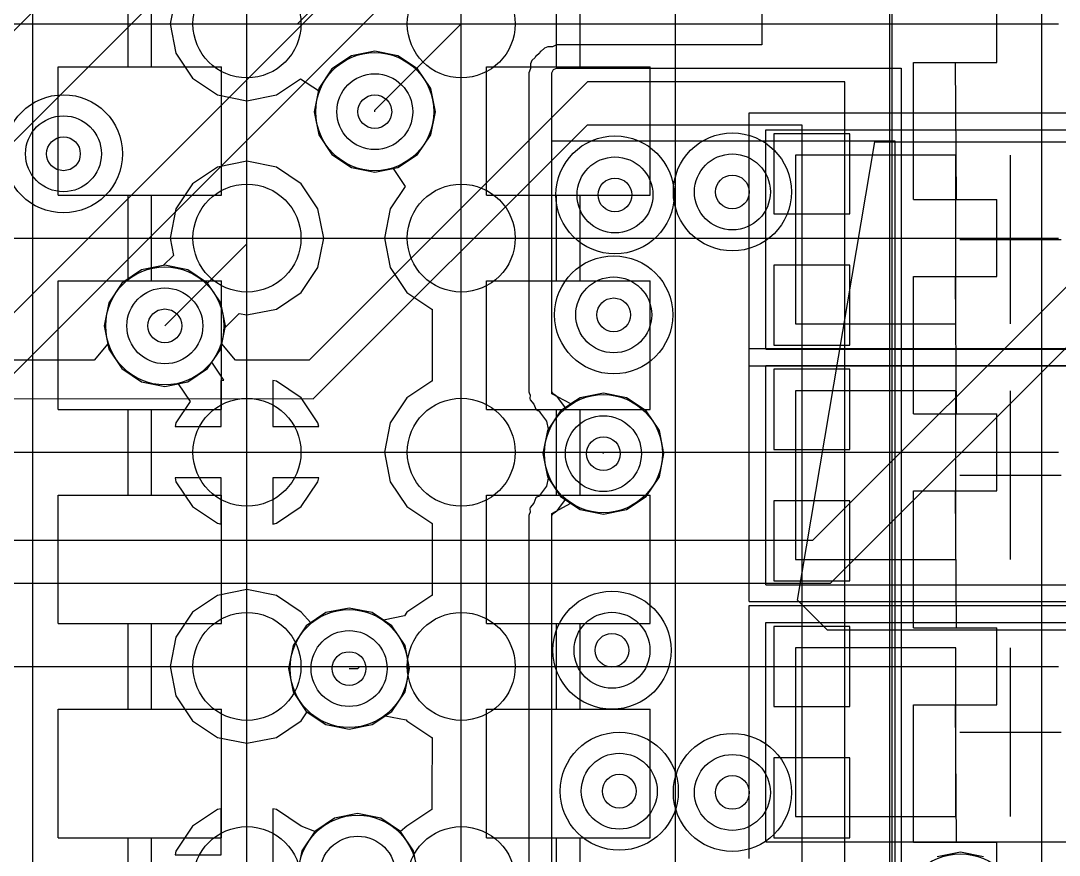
# Model space of a CAD drawing. Extents: x 28 to 300, y 18 to 330.
# Drawn here: x 145.95 to 152.1, y 128.86 to 133.81 of the extents above; entities that cross this region are included whole.
import ezdxf

# ---------------------------------------------------------------- set-up
doc = ezdxf.new("R2010")
doc.units = 0
for name, color, linetype in [('BOTTOMLAYER', 5, 'CONTINUOUS'), ('BOTTOMOVERLAY', 54, 'CONTINUOUS'), ('BOTTOMPASTE', 16, 'CONTINUOUS'), ('BOTTOMSOLDER', 6, 'CONTINUOUS'), ('DRILLDRAWING', 1, 'CONTINUOUS'), ('INTERNALPLANE1', 76, 'CONTINUOUS'), ('INTERNALPLANE6', 136, 'CONTINUOUS'), ('MECHANICAL11', 56, 'CONTINUOUS'), ('MECHANICAL14', 56, 'CONTINUOUS'), ('MECHANICAL15', 56, 'CONTINUOUS'), ('MECHANICAL16', 56, 'CONTINUOUS'), ('MECHANICAL8', 56, 'CONTINUOUS'), ('MIDLAYER1', 16, 'CONTINUOUS'), ('MIDLAYER3', 90, 'CONTINUOUS'), ('MULTILAYER', 9, 'CONTINUOUS'), ('TOPLAYER', 1, 'CONTINUOUS'), ('TOPOVERLAY', 2, 'CONTINUOUS'), ('TOPPASTE', 8, 'CONTINUOUS'), ('TOPSOLDER', 216, 'CONTINUOUS'), ('VIAHOLELAYER', 16, 'CONTINUOUS')]:
    doc.layers.add(name, color=color, linetype=linetype)

msp = doc.modelspace()

# ---------------------------------------------------------------- linework, layer by layer
at = {"layer": 'BOTTOMLAYER'}
for p, q in [((150.3426, 134.6681), (150.3426, 133.6653)), ((148.0478, 133.6285), (147.9105, 133.6012)), ((148.1851, 133.6012), (148.0478, 133.6285)), ((149.0341, 133.6275), (149.0281, 133.625)), ((149.0534, 133.6468), (149.0341, 133.6275)), ((149.0727, 133.6548), (149.0534, 133.6468)), ((149.0534, 133.6468), (149.0534, 133.6468)), ((149.0534, 133.6468), (149.0534, 133.6468)), ((149.1001, 133.6548), (149.0727, 133.6548)), ((149.1253, 133.6653), (149.1001, 133.6548)), ((150.3426, 133.6653), (149.1253, 133.6653)), ((147.9105, 133.6012), (147.794, 133.5234)), ((148.3016, 133.5234), (148.1851, 133.6012)), ((148.979, 133.5724), (148.971, 133.5531)), ((148.9983, 133.5917), (148.979, 133.5724)), ((148.979, 133.5724), (148.979, 133.5724)), ((148.979, 133.5724), (148.979, 133.5724)), ((149.0008, 133.5977), (148.9983, 133.5917)), ((149.0067, 133.6001), (149.0008, 133.5977)), ((149.0215, 133.6149), (149.0067, 133.6001)), ((149.0257, 133.6191), (149.0215, 133.6149)), ((149.0281, 133.625), (149.0257, 133.6191)), ((147.794, 133.5234), (147.7162, 133.4069)), ((148.3794, 133.4069), (148.3016, 133.5234)), ((148.971, 133.5257), (148.9605, 133.5005)), ((148.971, 133.5531), (148.971, 133.5257)), ((149.098, 133.5005), (149.106, 133.5198)), ((149.106, 133.5198), (149.1253, 133.5278)), ((149.1253, 133.5278), (151.1682, 133.5278)), ((151.1682, 133.5278), (151.1682, 133.1388)), ((148.9605, 133.5005), (148.9605, 131.609)), ((149.098, 131.609), (149.098, 133.5005)), ((147.7162, 133.4069), (147.6889, 133.2696)), ((148.4067, 133.2696), (148.3794, 133.4069)), ((147.6889, 133.2696), (147.7162, 133.1323)), ((148.3794, 133.1323), (148.4067, 133.2696)), ((150.8634, 133.1388), (150.4138, 133.1388)), ((150.4138, 133.1388), (150.4138, 132.6642)), ((150.8634, 132.6642), (150.8634, 133.1388)), ((151.1682, 133.1388), (151.1682, 132.5115)), ((147.7162, 133.1323), (147.794, 133.0158)), ((148.3016, 133.0158), (148.3794, 133.1323)), ((147.794, 133.0158), (147.9105, 132.938)), ((148.1851, 132.938), (148.3016, 133.0158)), ((151.4908, 133.0118), (150.5408, 133.0118)), ((150.5408, 133.0118), (150.5408, 132.0118)), ((151.4908, 132.0118), (151.4908, 133.0118)), ((147.9105, 132.938), (148.0478, 132.9107)), ((148.0478, 132.9107), (148.1851, 132.938)), ((150.4138, 132.6642), (150.8634, 132.6642)), ((151.1682, 132.5115), (151.1682, 131.8848)), ((146.8032, 132.3585), (146.6659, 132.3312)), ((146.9405, 132.3312), (146.8032, 132.3585)), ((150.8634, 132.3594), (150.4138, 132.3594)), ((150.4138, 132.3594), (150.4138, 131.8848)), ((150.8634, 131.8848), (150.8634, 132.3594)), ((146.6659, 132.3312), (146.5494, 132.2534)), ((147.057, 132.2534), (146.9405, 132.3312)), ((146.5494, 132.2534), (146.4716, 132.1369)), ((147.1348, 132.1369), (147.057, 132.2534)), ((146.4716, 132.1369), (146.4443, 131.9996)), ((147.1621, 131.9996), (147.1348, 132.1369)), ((146.4443, 131.9996), (146.4716, 131.8623)), ((147.1348, 131.8623), (147.1621, 131.9996)), ((150.5408, 132.0118), (151.4908, 132.0118)), ((146.4716, 131.8623), (146.5494, 131.7458)), ((147.057, 131.7458), (147.1348, 131.8623)), ((150.4138, 131.8848), (150.8634, 131.8848)), ((151.1682, 131.8848), (151.1682, 131.7418)), ((146.5494, 131.7458), (146.6659, 131.668)), ((146.9405, 131.668), (147.057, 131.7458)), ((150.8634, 131.7418), (150.4138, 131.7418)), ((150.4138, 131.7418), (150.4138, 131.2672)), ((150.8634, 131.2672), (150.8634, 131.7418)), ((151.1682, 131.7418), (151.1682, 131.1145)), ((146.6659, 131.668), (146.8032, 131.6407)), ((146.8032, 131.6407), (146.9405, 131.668)), ((148.9605, 131.609), (148.9631, 131.6028)), ((148.9631, 131.6028), (148.9627, 131.6018)), ((148.9627, 131.6018), (148.9683, 131.5882)), ((149.1002, 131.6018), (149.098, 131.609)), ((149.1055, 131.5965), (149.1002, 131.6018)), ((149.1129, 131.5925), (149.1055, 131.5965)), ((149.4028, 131.6007), (149.2655, 131.5734)), ((149.5401, 131.5734), (149.4028, 131.6007)), ((151.4908, 131.6148), (150.5408, 131.6148)), ((150.5408, 131.6148), (150.5408, 130.6148)), ((151.4908, 130.6148), (151.4908, 131.6148)), ((148.9683, 131.5882), (148.9665, 131.5691)), ((148.9665, 131.5691), (148.9686, 131.5619)), ((148.9686, 131.5619), (148.9901, 131.5358)), ((148.9901, 131.5358), (149.003, 131.5046)), ((149.1152, 131.5897), (149.1129, 131.5925)), ((149.1188, 131.5892), (149.1152, 131.5897)), ((149.1221, 131.5848), (149.1188, 131.5892)), ((149.1263, 131.5826), (149.1221, 131.5848)), ((149.1395, 131.5665), (149.1263, 131.5826)), ((149.1771, 131.5143), (149.1395, 131.5665)), ((149.1395, 131.5665), (149.1395, 131.5665)), ((149.1395, 131.5665), (149.1395, 131.5665)), ((149.2655, 131.5734), (149.1771, 131.5143)), ((149.6566, 131.4956), (149.5401, 131.5734)), ((149.003, 131.5046), (149.0083, 131.4993)), ((149.0083, 131.4993), (149.0211, 131.494)), ((149.0211, 131.494), (149.0305, 131.4826)), ((149.0305, 131.4826), (149.0657, 131.4339)), ((149.7344, 131.3791), (149.6566, 131.4956)), ((149.0657, 131.4339), (149.076, 131.3863)), ((149.0712, 131.3791), (149.0439, 131.2418)), ((149.076, 131.3863), (149.0712, 131.3791)), ((149.7617, 131.2418), (149.7344, 131.3791)), ((149.0439, 131.2418), (149.0712, 131.1045)), ((149.7344, 131.1045), (149.7617, 131.2418)), ((150.4138, 131.2672), (150.8634, 131.2672)), ((149.0712, 131.1045), (149.076, 131.0973)), ((149.6566, 130.988), (149.7344, 131.1045)), ((151.1682, 131.1145), (151.1682, 130.4878)), ((149.0657, 131.0497), (149.0305, 131.001)), ((149.076, 131.0973), (149.0657, 131.0497)), ((149.0083, 130.9843), (149.003, 130.979)), ((149.0211, 130.9896), (149.0083, 130.9843)), ((149.0305, 131.001), (149.0211, 130.9896)), ((149.5401, 130.9102), (149.6566, 130.988)), ((148.9686, 130.9217), (148.9664, 130.9145)), ((148.99, 130.9478), (148.9686, 130.9217)), ((149.003, 130.979), (148.99, 130.9478)), ((149.1395, 130.9171), (149.1771, 130.9693)), ((149.1771, 130.9693), (149.2655, 130.9102)), ((150.8634, 130.9624), (150.4138, 130.9624)), ((150.4138, 130.9624), (150.4138, 130.4878)), ((150.8634, 130.4878), (150.8634, 130.9624)), ((148.9631, 130.8808), (148.9605, 130.8746)), ((148.9605, 130.8746), (148.9605, 128.8053)), ((148.9683, 130.8954), (148.9627, 130.8818)), ((148.9627, 130.8818), (148.9631, 130.8808)), ((148.9664, 130.9145), (148.9683, 130.8954)), ((149.098, 130.8746), (149.1002, 130.8818)), ((149.098, 128.8053), (149.098, 130.8746)), ((149.1002, 130.8818), (149.1055, 130.8871)), ((149.1055, 130.8871), (149.1129, 130.8911)), ((149.1129, 130.8911), (149.1152, 130.8939)), ((149.1152, 130.8939), (149.1188, 130.8944)), ((149.1188, 130.8944), (149.1221, 130.8988)), ((149.1221, 130.8988), (149.1263, 130.901)), ((149.1263, 130.901), (149.1395, 130.9171)), ((149.1395, 130.9171), (149.1395, 130.9171)), ((149.1395, 130.9171), (149.1395, 130.9171)), ((149.2655, 130.9102), (149.4028, 130.8829)), ((149.4028, 130.8829), (149.5401, 130.9102)), ((150.5408, 130.6148), (151.4908, 130.6148)), ((150.4138, 130.4878), (150.8634, 130.4878)), ((151.1682, 130.4878), (151.1682, 130.2178)), ((147.8954, 130.3265), (147.7581, 130.2992)), ((148.0327, 130.2992), (147.8954, 130.3265)), ((147.7581, 130.2992), (147.6416, 130.2214)), ((148.1492, 130.2214), (148.0327, 130.2992)), ((147.6416, 130.2214), (147.5638, 130.1049)), ((148.227, 130.1049), (148.1492, 130.2214)), ((150.8634, 130.2178), (150.4138, 130.2178)), ((150.4138, 130.2178), (150.4138, 129.7432)), ((150.8634, 129.7432), (150.8634, 130.2178)), ((151.1682, 130.2178), (151.1682, 129.5905)), ((147.5638, 130.1049), (147.5365, 129.9676)), ((148.2543, 129.9676), (148.227, 130.1049)), ((151.4908, 130.0908), (150.5408, 130.0908)), ((150.5408, 130.0908), (150.5408, 129.0908)), ((151.4908, 129.0908), (151.4908, 130.0908)), ((147.5365, 129.9676), (147.5638, 129.8303)), ((148.227, 129.8303), (148.2543, 129.9676)), ((147.5638, 129.8303), (147.6416, 129.7138)), ((148.1492, 129.7138), (148.227, 129.8303)), ((147.6416, 129.7138), (147.7581, 129.636)), ((148.0327, 129.636), (148.1492, 129.7138)), ((150.4138, 129.7432), (150.8634, 129.7432)), ((147.7581, 129.636), (147.8954, 129.6087)), ((147.8954, 129.6087), (148.0327, 129.636)), ((151.1682, 129.5905), (151.1682, 128.9638)), ((150.8634, 129.4384), (150.4138, 129.4384)), ((150.4138, 129.4384), (150.4138, 128.9638)), ((150.8634, 128.9638), (150.8634, 129.4384)), ((147.8089, 129.08), (147.6924, 129.0022)), ((147.9462, 129.1073), (147.8089, 129.08)), ((148.0835, 129.08), (147.9462, 129.1073)), ((148.2, 129.0022), (148.0835, 129.08)), ((150.5408, 129.0908), (151.4908, 129.0908)), ((147.6924, 129.0022), (147.6146, 128.8857)), ((148.2778, 128.8857), (148.2, 129.0022)), ((150.4138, 128.9638), (150.8634, 128.9638)), ((151.1682, 128.9638), (151.1682, 128.778)), ((147.6146, 128.8857), (147.5873, 128.7484)), ((148.3051, 128.7484), (148.2778, 128.8857))]:
    msp.add_line(p, q, dxfattribs=at)
for centre in [(148.0478, 133.2696), (146.2024, 133.0198), (150.1673, 132.7937), (149.4714, 132.776), (149.4638, 132.0648), (146.8032, 131.9996), (149.4028, 131.2418), (149.4536, 130.0759), (147.8954, 129.9676), (149.4968, 129.2403), (150.1673, 129.2327), (147.9462, 128.7484)]:
    msp.add_circle(centre, 0.225, dxfattribs=at)
at = {"layer": 'BOTTOMOVERLAY'}
for p, q in [((151.8158, 132.0118), (151.8158, 133.0118)), ((151.8158, 130.6148), (151.8158, 131.6148)), ((151.8158, 129.0908), (151.8158, 130.0908))]:
    msp.add_line(p, q, dxfattribs=at)
at = {"layer": 'BOTTOMPASTE'}
for p, q in [((151.4908, 133.0118), (150.5408, 133.0118)), ((150.5408, 133.0118), (150.5408, 132.0118)), ((151.4908, 132.0118), (151.4908, 133.0118)), ((150.5408, 132.0118), (151.4908, 132.0118)), ((151.4908, 131.6148), (150.5408, 131.6148)), ((150.5408, 131.6148), (150.5408, 130.6148)), ((151.4908, 130.6148), (151.4908, 131.6148)), ((150.5408, 130.6148), (151.4908, 130.6148)), ((151.4908, 130.0908), (150.5408, 130.0908)), ((150.5408, 130.0908), (150.5408, 129.0908)), ((151.4908, 129.0908), (151.4908, 130.0908)), ((150.5408, 129.0908), (151.4908, 129.0908))]:
    msp.add_line(p, q, dxfattribs=at)
at = {"layer": 'BOTTOMSOLDER'}
for p, q in [((151.4908, 133.0118), (150.5408, 133.0118)), ((150.5408, 133.0118), (150.5408, 132.0118)), ((151.4908, 132.0118), (151.4908, 133.0118)), ((150.5408, 132.0118), (151.4908, 132.0118)), ((151.4908, 131.6148), (150.5408, 131.6148)), ((150.5408, 131.6148), (150.5408, 130.6148)), ((151.4908, 130.6148), (151.4908, 131.6148)), ((150.5408, 130.6148), (151.4908, 130.6148)), ((151.4908, 130.0908), (150.5408, 130.0908)), ((150.5408, 130.0908), (150.5408, 129.0908)), ((151.4908, 129.0908), (151.4908, 130.0908)), ((150.5408, 129.0908), (151.4908, 129.0908))]:
    msp.add_line(p, q, dxfattribs=at)
at = {"layer": 'DRILLDRAWING'}
for centre in [(148.0478, 133.2696), (146.2024, 133.0198), (150.1673, 132.7937), (149.4714, 132.776), (149.4638, 132.0648), (146.8032, 131.9996), (149.4028, 131.2418), (149.4536, 130.0759), (147.8954, 129.9676), (149.4968, 129.2403), (150.1673, 129.2327)]:
    msp.add_circle(centre, 0.1, dxfattribs=at)
at = {"layer": 'INTERNALPLANE1'}
for centre in [(148.0478, 133.2696), (146.2024, 133.0198), (150.1673, 132.7937), (149.4714, 132.776), (149.4638, 132.0648), (146.8032, 131.9996), (149.4028, 131.2418), (149.4536, 130.0759), (147.8954, 129.9676), (149.4968, 129.2403), (150.1673, 129.2327), (147.9462, 128.7484), (151.5186, 128.5189)]:
    msp.add_circle(centre, 0.35, dxfattribs=at)
at = {"layer": 'INTERNALPLANE6'}
for centre in [(146.2024, 133.0198), (150.1673, 132.7937), (149.4714, 132.776), (149.4638, 132.0648), (149.4536, 130.0759), (149.4968, 129.2403), (150.1673, 129.2327)]:
    msp.add_circle(centre, 0.35, dxfattribs=at)
at = {"layer": 'MECHANICAL11'}
msp.add_line((151.1148, 128.1102), (151.1148, 179.1384), dxfattribs=at)
at = {"layer": 'MECHANICAL14'}
for p, q in [((152.0018, 122.2075), (152.0018, 178.8242)), ((146.5852, 133.536), (146.5852, 134.044)), ((146.7249, 133.536), (146.7249, 134.044)), ((149.1252, 133.536), (149.1252, 134.044)), ((149.2649, 133.536), (149.2649, 134.044)), ((151.7338, 133.5614), (151.7338, 134.0186)), ((146.1707, 132.774), (146.1707, 133.536)), ((146.1707, 133.536), (147.1394, 133.536)), ((147.1394, 132.774), (147.1394, 133.536)), ((148.7107, 132.774), (148.7107, 133.536)), ((148.7107, 133.536), (149.6794, 133.536)), ((149.6794, 132.774), (149.6794, 133.536)), ((151.2398, 132.7486), (151.2398, 133.5614)), ((151.2398, 133.5614), (151.7338, 133.5614)), ((151.4868, 133.5614), (151.4938, 132.7486)), ((150.3658, 131.8618), (150.3658, 133.1618)), ((150.3658, 133.1618), (153.2658, 133.1618)), ((146.1707, 132.774), (147.1394, 132.774)), ((146.5852, 132.266), (146.5852, 132.774)), ((146.7249, 132.266), (146.7249, 132.774)), ((148.7107, 132.774), (149.6794, 132.774)), ((149.1252, 132.266), (149.1252, 132.774)), ((149.2649, 132.266), (149.2649, 132.774)), ((151.2398, 132.7486), (151.7338, 132.7486)), ((151.7338, 132.2914), (151.7338, 132.7486)), ((151.2398, 131.4786), (151.2398, 132.2914)), ((151.2398, 132.2914), (151.7338, 132.2914)), ((151.4868, 132.2914), (151.4938, 131.4786)), ((146.1707, 131.504), (146.1707, 132.266)), ((146.1707, 132.266), (147.1394, 132.266)), ((147.1394, 131.504), (147.1394, 132.266)), ((148.7107, 131.504), (148.7107, 132.266)), ((148.7107, 132.266), (149.6794, 132.266)), ((149.6794, 131.504), (149.6794, 132.266)), ((150.3658, 131.8618), (153.2658, 131.8618)), ((150.3658, 131.7648), (153.2658, 131.7648)), ((150.3658, 130.4648), (150.3658, 131.7648)), ((146.1707, 131.504), (147.1394, 131.504)), ((146.5852, 130.996), (146.5852, 131.504)), ((146.7249, 130.996), (146.7249, 131.504)), ((148.7107, 131.504), (149.6794, 131.504)), ((149.1252, 130.996), (149.1252, 131.504)), ((149.2649, 130.996), (149.2649, 131.504)), ((151.2398, 131.4786), (151.7338, 131.4786)), ((151.7338, 131.0214), (151.7338, 131.4786)), ((146.1707, 130.234), (146.1707, 130.996)), ((146.1707, 130.996), (147.1394, 130.996)), ((147.1394, 130.234), (147.1394, 130.996)), ((148.7107, 130.234), (148.7107, 130.996)), ((148.7107, 130.996), (149.6794, 130.996)), ((149.6794, 130.234), (149.6794, 130.996)), ((151.2398, 130.2086), (151.2398, 131.0214)), ((151.2398, 131.0214), (151.7338, 131.0214)), ((151.4868, 131.0214), (151.4938, 130.2086)), ((150.3658, 130.4648), (153.2658, 130.4648)), ((146.1707, 130.234), (147.1394, 130.234)), ((146.5852, 129.726), (146.5852, 130.234)), ((146.7249, 129.726), (146.7249, 130.234)), ((148.7107, 130.234), (149.6794, 130.234)), ((149.1252, 129.726), (149.1252, 130.234)), ((149.2649, 129.726), (149.2649, 130.234)), ((150.3658, 128.9408), (150.3658, 130.2408)), ((150.3658, 130.2408), (153.2658, 130.2408)), ((151.2398, 130.2086), (151.7338, 130.2086)), ((151.7338, 129.7514), (151.7338, 130.2086)), ((151.2398, 128.9386), (151.2398, 129.7514)), ((151.2398, 129.7514), (151.7338, 129.7514)), ((151.4868, 129.7514), (151.4938, 128.9386)), ((146.1707, 128.964), (146.1707, 129.726)), ((146.1707, 129.726), (147.1394, 129.726)), ((147.1394, 128.964), (147.1394, 129.726)), ((148.7107, 128.964), (148.7107, 129.726)), ((148.7107, 129.726), (149.6794, 129.726)), ((149.6794, 128.964), (149.6794, 129.726)), ((146.1707, 128.964), (147.1394, 128.964)), ((146.5852, 128.456), (146.5852, 128.964)), ((146.7249, 128.456), (146.7249, 128.964)), ((148.7107, 128.964), (149.6794, 128.964)), ((149.1252, 128.456), (149.1252, 128.964)), ((149.2649, 128.456), (149.2649, 128.964)), ((150.3658, 128.9408), (153.2658, 128.9408)), ((151.2398, 128.9386), (151.7338, 128.9386)), ((151.7338, 128.4814), (151.7338, 128.9386))]:
    msp.add_line(p, q, dxfattribs=at)
at = {"layer": 'MECHANICAL15'}
for p, q in [((150.2658, 133.2618), (153.3658, 133.2618)), ((150.2658, 131.7618), (150.2658, 133.2618)), ((151.8158, 132.2118), (151.8158, 132.8118)), ((151.5158, 132.5118), (152.1158, 132.5118)), ((150.2658, 130.3648), (150.2658, 131.8648)), ((150.2658, 131.8648), (153.3658, 131.8648)), ((150.2658, 131.7618), (153.3658, 131.7618)), ((151.8158, 130.8148), (151.8158, 131.4148)), ((151.5158, 131.1148), (152.1158, 131.1148)), ((150.2658, 130.3648), (153.3658, 130.3648))]:
    msp.add_line(p, q, dxfattribs=at)
at = {"layer": 'MECHANICAL16'}
for p, q in [((150.2658, 130.3408), (153.3658, 130.3408)), ((150.2658, 128.8408), (150.2658, 130.3408)), ((151.8158, 129.2908), (151.8158, 129.8908)), ((151.5158, 129.5908), (152.1158, 129.5908))]:
    msp.add_line(p, q, dxfattribs=at)
at = {"layer": 'MECHANICAL8'}
for p, q in [((146.0201, 133.79), (146.0201, 134.79)), ((147.2901, 133.79), (147.2901, 134.79)), ((148.5601, 133.79), (148.5601, 134.79)), ((149.8301, 133.79), (149.8301, 134.79)), ((151.1001, 133.79), (151.1001, 134.79)), ((145.0201, 133.79), (146.0201, 133.79)), ((146.0201, 132.79), (146.0201, 133.79)), ((146.0201, 133.79), (147.0201, 133.79)), ((146.2901, 133.79), (147.2901, 133.79)), ((147.2901, 132.79), (147.2901, 133.79)), ((147.2901, 133.79), (148.2901, 133.79)), ((147.5601, 133.79), (148.5601, 133.79)), ((148.5601, 132.79), (148.5601, 133.79)), ((148.5601, 133.79), (149.5601, 133.79)), ((148.8301, 133.79), (149.8301, 133.79)), ((149.8301, 132.79), (149.8301, 133.79)), ((149.8301, 133.79), (150.8301, 133.79)), ((150.1001, 133.79), (151.1001, 133.79)), ((151.1001, 132.79), (151.1001, 133.79)), ((151.1001, 133.79), (152.1001, 133.79)), ((146.0201, 132.52), (146.0201, 133.52)), ((147.2901, 132.52), (147.2901, 133.52)), ((148.5601, 132.52), (148.5601, 133.52)), ((149.8301, 132.52), (149.8301, 133.52)), ((151.1001, 132.52), (151.1001, 133.52)), ((145.0201, 132.52), (146.0201, 132.52)), ((146.0201, 131.52), (146.0201, 132.52)), ((146.0201, 132.52), (147.0201, 132.52)), ((146.2901, 132.52), (147.2901, 132.52)), ((147.2901, 131.52), (147.2901, 132.52)), ((147.2901, 132.52), (148.2901, 132.52)), ((147.5601, 132.52), (148.5601, 132.52)), ((148.5601, 131.52), (148.5601, 132.52)), ((148.5601, 132.52), (149.5601, 132.52)), ((148.8301, 132.52), (149.8301, 132.52)), ((149.8301, 131.52), (149.8301, 132.52)), ((149.8301, 132.52), (150.8301, 132.52)), ((150.1001, 132.52), (151.1001, 132.52)), ((151.1001, 131.52), (151.1001, 132.52)), ((151.1001, 132.52), (152.1001, 132.52)), ((146.0201, 131.25), (146.0201, 132.25)), ((147.2901, 131.25), (147.2901, 132.25)), ((148.5601, 131.25), (148.5601, 132.25)), ((149.8301, 131.25), (149.8301, 132.25)), ((151.1001, 131.25), (151.1001, 132.25)), ((145.0201, 131.25), (146.0201, 131.25)), ((146.0201, 130.25), (146.0201, 131.25)), ((146.0201, 131.25), (147.0201, 131.25)), ((146.2901, 131.25), (147.2901, 131.25)), ((147.2901, 130.25), (147.2901, 131.25)), ((147.2901, 131.25), (148.2901, 131.25)), ((147.5601, 131.25), (148.5601, 131.25)), ((148.5601, 130.25), (148.5601, 131.25)), ((148.5601, 131.25), (149.5601, 131.25)), ((148.8301, 131.25), (149.8301, 131.25)), ((149.8301, 130.25), (149.8301, 131.25)), ((149.8301, 131.25), (150.8301, 131.25)), ((150.1001, 131.25), (151.1001, 131.25)), ((151.1001, 130.25), (151.1001, 131.25)), ((151.1001, 131.25), (152.1001, 131.25)), ((146.0201, 129.98), (146.0201, 130.98)), ((147.2901, 129.98), (147.2901, 130.98)), ((148.5601, 129.98), (148.5601, 130.98)), ((149.8301, 129.98), (149.8301, 130.98)), ((151.1001, 129.98), (151.1001, 130.98)), ((145.0201, 129.98), (146.0201, 129.98)), ((146.0201, 128.98), (146.0201, 129.98)), ((146.0201, 129.98), (147.0201, 129.98)), ((146.2901, 129.98), (147.2901, 129.98)), ((147.2901, 128.98), (147.2901, 129.98)), ((147.2901, 129.98), (148.2901, 129.98)), ((147.5601, 129.98), (148.5601, 129.98)), ((148.5601, 128.98), (148.5601, 129.98)), ((148.5601, 129.98), (149.5601, 129.98)), ((148.8301, 129.98), (149.8301, 129.98)), ((149.8301, 128.98), (149.8301, 129.98)), ((149.8301, 129.98), (150.8301, 129.98)), ((150.1001, 129.98), (151.1001, 129.98)), ((151.1001, 128.98), (151.1001, 129.98)), ((151.1001, 129.98), (152.1001, 129.98)), ((146.0201, 128.71), (146.0201, 129.71)), ((147.2901, 128.71), (147.2901, 129.71)), ((148.5601, 128.71), (148.5601, 129.71)), ((149.8301, 128.71), (149.8301, 129.71)), ((151.1001, 128.71), (151.1001, 129.71))]:
    msp.add_line(p, q, dxfattribs=at)
at = {"layer": 'MIDLAYER1'}
for p, q in [((145.4235, 131.5932), (148.301, 134.4707)), ((145.5287, 131.3392), (148.4062, 134.2167)), ((150.6443, 130.7287), (153.1894, 133.2738)), ((150.7495, 130.4747), (153.2946, 133.0198)), ((145.3555, 130.7287), (150.6443, 130.7287)), ((145.4607, 130.4747), (150.7495, 130.4747))]:
    msp.add_line(p, q, dxfattribs=at)
for centre in [(148.0478, 133.2696), (146.2024, 133.0198), (150.1673, 132.7937), (149.4714, 132.776), (149.4638, 132.0648), (146.8032, 131.9996), (149.4028, 131.2418), (149.4536, 130.0759), (147.8954, 129.9676), (149.4968, 129.2403), (150.1673, 129.2327), (147.9462, 128.7484)]:
    msp.add_circle(centre, 0.225, dxfattribs=at)
at = {"layer": 'MIDLAYER3'}
for p, q in [((145.6617, 133.5042), (152.4112, 140.2537)), ((145.8798, 133.0655), (148.2484, 135.4341)), ((148.0478, 133.6285), (147.9105, 133.6012)), ((148.1851, 133.6012), (148.0478, 133.6285)), ((147.9105, 133.6012), (147.794, 133.5234)), ((148.3016, 133.5234), (148.1851, 133.6012)), ((147.794, 133.5234), (147.7162, 133.4069)), ((148.3794, 133.4069), (148.3016, 133.5234)), ((149.3088, 133.4465), (147.6578, 131.7955)), ((150.8328, 133.4465), (149.3088, 133.4465)), ((150.8328, 128.6449), (150.8328, 133.4465)), ((147.7162, 133.4069), (147.6889, 133.2696)), ((148.4067, 133.2696), (148.3794, 133.4069)), ((147.6889, 133.2696), (147.7162, 133.1323)), ((148.3794, 133.1323), (148.4067, 133.2696)), ((147.6832, 131.5669), (149.3088, 133.1925)), ((149.3088, 133.1925), (150.5788, 133.1925)), ((150.5788, 133.1925), (150.5788, 128.5982)), ((147.7162, 133.1323), (147.794, 133.0158)), ((148.3016, 133.0158), (148.3794, 133.1323)), ((147.794, 133.0158), (147.9105, 132.938)), ((148.1851, 132.938), (148.3016, 133.0158)), ((147.9105, 132.938), (148.0478, 132.9107)), ((148.0478, 132.9107), (148.1851, 132.938)), ((146.8032, 132.3585), (146.6659, 132.3312)), ((146.9405, 132.3312), (146.8032, 132.3585)), ((146.6659, 132.3312), (146.5494, 132.2534)), ((147.057, 132.2534), (146.9405, 132.3312)), ((146.5494, 132.2534), (146.4716, 132.1369)), ((147.1348, 132.1369), (147.057, 132.2534)), ((146.4716, 132.1369), (146.4443, 131.9996)), ((147.1621, 131.9996), (147.1348, 132.1369)), ((146.4443, 131.9996), (146.4654, 131.8937)), ((147.141, 131.8937), (147.1621, 131.9996)), ((146.4654, 131.8937), (146.3848, 131.7955)), ((147.2216, 131.7955), (147.141, 131.8937)), ((146.3848, 131.7955), (144.7292, 131.7955)), ((147.6578, 131.7955), (147.2216, 131.7955)), ((149.4028, 131.6007), (149.2655, 131.5734)), ((149.5401, 131.5734), (149.4028, 131.6007)), ((144.7951, 131.5689), (147.6832, 131.5669)), ((149.2655, 131.5734), (149.149, 131.4956)), ((149.6566, 131.4956), (149.5401, 131.5734)), ((149.149, 131.4956), (149.0712, 131.3791)), ((149.7344, 131.3791), (149.6566, 131.4956)), ((149.0712, 131.3791), (149.0439, 131.2418)), ((149.7617, 131.2418), (149.7344, 131.3791)), ((149.0439, 131.2418), (149.0712, 131.1045)), ((149.7344, 131.1045), (149.7617, 131.2418)), ((149.0712, 131.1045), (149.149, 130.988)), ((149.6566, 130.988), (149.7344, 131.1045)), ((149.149, 130.988), (149.2655, 130.9102)), ((149.5401, 130.9102), (149.6566, 130.988)), ((149.2655, 130.9102), (149.4028, 130.8829)), ((149.4028, 130.8829), (149.5401, 130.9102)), ((147.8954, 130.3265), (147.7581, 130.2992)), ((148.0327, 130.2992), (147.8954, 130.3265)), ((147.7581, 130.2992), (147.6416, 130.2214)), ((148.1492, 130.2214), (148.0327, 130.2992)), ((147.6416, 130.2214), (147.5638, 130.1049)), ((148.227, 130.1049), (148.1492, 130.2214)), ((147.5638, 130.1049), (147.5365, 129.9676)), ((148.2543, 129.9676), (148.227, 130.1049)), ((147.5365, 129.9676), (147.5638, 129.8303)), ((148.227, 129.8303), (148.2543, 129.9676)), ((147.5638, 129.8303), (147.6416, 129.7138)), ((148.1492, 129.7138), (148.227, 129.8303)), ((147.6416, 129.7138), (147.7581, 129.636)), ((148.0327, 129.636), (148.1492, 129.7138)), ((147.7581, 129.636), (147.8954, 129.6087)), ((147.8954, 129.6087), (148.0327, 129.636)), ((147.8089, 129.08), (147.6924, 129.0022)), ((147.9462, 129.1073), (147.8089, 129.08)), ((148.0835, 129.08), (147.9462, 129.1073)), ((148.2, 129.0022), (148.0835, 129.08)), ((147.6924, 129.0022), (147.6146, 128.8857)), ((148.2778, 128.8857), (148.2, 129.0022)), ((147.6146, 128.8857), (147.5873, 128.7484)), ((148.3051, 128.7484), (148.2778, 128.8857)), ((151.5186, 128.8778), (151.3813, 128.8505)), ((151.656, 128.8505), (151.5186, 128.8778))]:
    msp.add_line(p, q, dxfattribs=at)
for centre in [(148.0478, 133.2696), (146.2024, 133.0198), (150.1673, 132.7937), (149.4714, 132.776), (149.4638, 132.0648), (146.8032, 131.9996), (149.4028, 131.2418), (149.4536, 130.0759), (147.8954, 129.9676), (149.4968, 129.2403), (150.1673, 129.2327), (147.9462, 128.7484)]:
    msp.add_circle(centre, 0.225, dxfattribs=at)
at = {"layer": 'MULTILAYER'}
for centre in [(148.0478, 133.2696), (146.2024, 133.0198), (150.1673, 132.7937), (149.4714, 132.776), (149.4638, 132.0648), (146.8032, 131.9996), (149.4028, 131.2418), (149.4536, 130.0759), (147.8954, 129.9676), (149.4968, 129.2403), (150.1673, 129.2327), (147.9462, 128.7484)]:
    msp.add_circle(centre, 0.225, dxfattribs=at)
at = {"layer": 'TOPLAYER'}
for p, q in [((147.5899, 133.79), (148.075, 134.2751)), ((146.869, 133.9644), (146.8343, 133.79)), ((146.8343, 133.79), (146.869, 133.6156)), ((147.2901, 133.79), (147.5899, 133.79)), ((148.0478, 133.2777), (148.5601, 133.79)), ((146.869, 133.6156), (146.9678, 133.4677)), ((146.9678, 133.4677), (147.1157, 133.3689)), ((147.4645, 133.3689), (147.6081, 133.4649)), ((147.6081, 133.4649), (147.7137, 133.3943)), ((147.7137, 133.3943), (147.6889, 133.2696)), ((147.1157, 133.3689), (147.2901, 133.3342)), ((147.2901, 133.3342), (147.4645, 133.3689)), ((147.6889, 133.2696), (147.7162, 133.1323)), ((148.0478, 133.2696), (148.0478, 133.2777)), ((147.7162, 133.1323), (147.794, 133.0158)), ((149.098, 131.5962), (149.098, 133.096)), ((149.098, 133.096), (151.13, 133.096)), ((150.5534, 130.3731), (151.0106, 133.0909)), ((151.0106, 133.0909), (157.9702, 133.0909)), ((151.13, 133.096), (151.13, 128.778)), ((147.794, 133.0158), (147.9105, 132.938)), ((147.2901, 132.9757), (147.1157, 132.941)), ((147.4645, 132.941), (147.2901, 132.9757)), ((147.1157, 132.941), (146.9678, 132.8422)), ((147.6123, 132.8422), (147.4645, 132.941)), ((147.9105, 132.938), (148.0478, 132.9107)), ((148.0478, 132.9107), (148.1569, 132.9324)), ((148.1569, 132.9324), (148.2275, 132.8268)), ((146.9678, 132.8422), (146.869, 132.6944)), ((147.7111, 132.6944), (147.6123, 132.8422)), ((148.2275, 132.8268), (148.139, 132.6944)), ((146.869, 132.6944), (146.8343, 132.52)), ((147.7458, 132.52), (147.7111, 132.6944)), ((148.139, 132.6944), (148.1043, 132.52)), ((146.8343, 132.52), (146.8547, 132.4174)), ((147.2901, 132.4865), (147.2901, 132.52)), ((147.7111, 132.3456), (147.7458, 132.52)), ((148.1043, 132.52), (148.139, 132.3456)), ((148.5601, 132.52), (149.1104, 132.52)), ((146.8032, 131.9996), (147.2901, 132.4865)), ((146.8547, 132.4174), (146.794, 132.3567)), ((146.794, 132.3567), (146.6659, 132.3312)), ((147.6123, 132.1977), (147.7111, 132.3456)), ((148.139, 132.3456), (148.2378, 132.1977)), ((146.6659, 132.3312), (146.5494, 132.2534)), ((146.5494, 132.2534), (146.4716, 132.1369)), ((147.4645, 132.0989), (147.6123, 132.1977)), ((148.2378, 132.1977), (148.3857, 132.0989)), ((146.4716, 132.1369), (146.4443, 131.9996)), ((147.2901, 132.0642), (147.4645, 132.0989)), ((148.3857, 132.0989), (148.3879, 132.0984)), ((148.3879, 132.0984), (148.3878, 131.6714)), ((147.1603, 131.9904), (147.2433, 132.0735)), ((147.2433, 132.0735), (147.2901, 132.0642)), ((146.4443, 131.9996), (146.4716, 131.8623)), ((147.1348, 131.8623), (147.1603, 131.9904)), ((146.4716, 131.8623), (146.5494, 131.7458)), ((147.0825, 131.7841), (147.1348, 131.8623)), ((147.1531, 131.6785), (147.0825, 131.7841)), ((146.5494, 131.7458), (146.6659, 131.668)), ((146.6659, 131.668), (146.8032, 131.6407)), ((147.1377, 131.6755), (147.1531, 131.6785)), ((147.1377, 131.4024), (147.1377, 131.6755)), ((147.4645, 131.671), (147.4425, 131.6754)), ((147.4425, 131.6754), (147.4425, 131.4024)), ((147.6123, 131.5722), (147.4645, 131.671)), ((148.3857, 131.671), (148.2378, 131.5722)), ((148.3878, 131.6714), (148.3857, 131.671)), ((146.8032, 131.6407), (146.883, 131.6566)), ((146.883, 131.6566), (146.9536, 131.551)), ((149.21, 131.5363), (149.098, 131.5962)), ((149.4028, 131.6007), (149.2655, 131.5734)), ((149.5401, 131.5734), (149.4028, 131.6007)), ((146.9536, 131.551), (146.869, 131.4244)), ((147.7111, 131.4244), (147.6123, 131.5722)), ((148.2378, 131.5722), (148.139, 131.4244)), ((149.2655, 131.5734), (149.21, 131.5363)), ((149.6566, 131.4956), (149.5401, 131.5734)), ((149.7344, 131.3791), (149.6566, 131.4956)), ((146.869, 131.4244), (146.8646, 131.4024)), ((147.7155, 131.4024), (147.7111, 131.4244)), ((148.139, 131.4244), (148.1043, 131.25)), ((146.8646, 131.4024), (147.1377, 131.4024)), ((147.4425, 131.4024), (147.7155, 131.4024)), ((149.7617, 131.2418), (149.7344, 131.3791)), ((148.1043, 131.25), (148.139, 131.0756)), ((148.5601, 131.25), (149.3946, 131.25)), ((149.3946, 131.25), (149.4028, 131.2418)), ((149.7344, 131.1045), (149.7617, 131.2418)), ((149.6566, 130.988), (149.7344, 131.1045)), ((147.1377, 131.0976), (146.8646, 131.0976)), ((146.8646, 131.0976), (146.869, 131.0756)), ((146.869, 131.0756), (146.9678, 130.9277)), ((147.1377, 130.8245), (147.1377, 131.0976)), ((147.7155, 131.0976), (147.4425, 131.0976)), ((147.4425, 131.0976), (147.4425, 130.8245)), ((147.6123, 130.9277), (147.7111, 131.0756)), ((147.7111, 131.0756), (147.7155, 131.0976)), ((148.139, 131.0756), (148.2378, 130.9277)), ((149.5401, 130.9102), (149.6566, 130.988)), ((146.9678, 130.9277), (147.1157, 130.8289)), ((147.4645, 130.8289), (147.6123, 130.9277)), ((148.2378, 130.9277), (148.3857, 130.8289)), ((149.098, 130.8874), (149.21, 130.9473)), ((149.21, 130.9473), (149.2655, 130.9102)), ((149.098, 128.778), (149.098, 130.8874)), ((149.2655, 130.9102), (149.4028, 130.8829)), ((149.4028, 130.8829), (149.5401, 130.9102)), ((147.1157, 130.8289), (147.1377, 130.8245)), ((147.4425, 130.8245), (147.4645, 130.8289)), ((148.3857, 130.8289), (148.3874, 130.8285)), ((148.3874, 130.8285), (148.3873, 130.4013)), ((147.2901, 130.4357), (147.1157, 130.401)), ((147.4645, 130.401), (147.2901, 130.4357)), ((147.1157, 130.401), (146.9678, 130.3022)), ((147.6123, 130.3022), (147.4645, 130.401)), ((148.3857, 130.401), (148.2378, 130.3022)), ((148.3873, 130.4013), (148.3857, 130.401)), ((150.7312, 130.1953), (150.5534, 130.3731)), ((147.8954, 130.3265), (147.7581, 130.2992)), ((148.0327, 130.2992), (147.8954, 130.3265)), ((146.9678, 130.3022), (146.869, 130.1544)), ((147.6679, 130.2389), (147.6123, 130.3022)), ((147.6123, 130.3022), (147.6123, 130.3022)), ((147.6123, 130.3022), (147.6123, 130.3022)), ((147.7581, 130.2992), (147.6679, 130.2389)), ((148.0984, 130.2553), (148.0327, 130.2992)), ((148.223, 130.2801), (148.0984, 130.2553)), ((148.2378, 130.3022), (148.223, 130.2801)), ((157.9702, 130.1953), (150.7312, 130.1953)), ((146.869, 130.1544), (146.8343, 129.98)), ((146.8343, 129.98), (146.869, 129.8056)), ((147.2901, 129.98), (147.8954, 129.98)), ((147.8954, 129.98), (147.9592, 129.98)), ((147.8954, 129.9676), (147.9469, 129.9676)), ((147.9469, 129.9676), (147.9592, 129.98)), ((148.5601, 129.98), (149.4536, 129.98)), ((149.4536, 129.98), (149.6604, 129.98)), ((146.869, 129.8056), (146.9678, 129.6577)), ((147.6123, 129.6577), (147.6473, 129.71)), ((147.6473, 129.71), (147.7581, 129.636)), ((148.0327, 129.636), (148.1098, 129.6875)), ((148.1098, 129.6875), (148.2344, 129.6628)), ((146.9678, 129.6577), (147.1157, 129.5589)), ((147.4645, 129.5589), (147.6123, 129.6577)), ((147.7581, 129.636), (147.8954, 129.6087)), ((147.8954, 129.6087), (148.0327, 129.636)), ((148.2344, 129.6628), (148.2378, 129.6577)), ((148.2378, 129.6577), (148.3857, 129.5589)), ((147.1157, 129.5589), (147.2901, 129.5242)), ((147.2901, 129.5242), (147.4645, 129.5589)), ((148.3857, 129.5589), (148.3869, 129.5586)), ((148.3869, 129.5586), (148.3868, 129.2352)), ((148.3868, 129.2352), (148.3868, 129.2352)), ((148.3868, 129.2352), (148.3868, 129.1313)), ((147.1377, 129.1354), (147.1157, 129.131)), ((147.1377, 128.8624), (147.1377, 129.1354)), ((147.4645, 129.131), (147.4425, 129.1354)), ((147.4425, 129.1354), (147.4425, 128.7097)), ((147.1157, 129.131), (146.9678, 129.0322)), ((147.6123, 129.0322), (147.4645, 129.131)), ((147.8089, 129.08), (147.6924, 129.0022)), ((147.9462, 129.1073), (147.8089, 129.08)), ((148.0835, 129.08), (147.9462, 129.1073)), ((148.2, 129.0022), (148.0835, 129.08)), ((148.3857, 129.131), (148.2378, 129.0322)), ((148.3868, 129.1313), (148.3857, 129.131)), ((146.9678, 129.0322), (146.869, 128.8844)), ((147.6924, 129.0022), (147.6123, 129.0322)), ((147.6123, 129.0322), (147.6123, 129.0322)), ((147.6123, 129.0322), (147.6123, 129.0322)), ((148.2378, 129.0322), (148.2, 129.0022)), ((148.2378, 129.0322), (148.2378, 129.0322)), ((148.2378, 129.0322), (148.2378, 129.0322)), ((147.6924, 129.0022), (147.6924, 129.0022)), ((147.6924, 129.0022), (147.6924, 129.0022)), ((148.2, 129.0022), (148.2, 129.0022)), ((148.2, 129.0022), (148.2, 129.0022)), ((148.2, 129.0022), (148.2, 129.0022)), ((146.869, 128.8844), (146.8646, 128.8624)), ((146.8646, 128.8624), (147.1377, 128.8624))]:
    msp.add_line(p, q, dxfattribs=at)
for centre, radius in [((147.2901, 133.79), 0.32), ((148.5601, 133.79), 0.32), ((148.0478, 133.2696), 0.225), ((146.2024, 133.0198), 0.225), ((150.1673, 132.7937), 0.225), ((149.4714, 132.776), 0.225), ((147.2901, 132.52), 0.32), ((148.5601, 132.52), 0.32), ((149.4638, 132.0648), 0.225), ((146.8032, 131.9996), 0.225), ((147.2901, 131.25), 0.32), ((148.5601, 131.25), 0.32), ((149.4028, 131.2418), 0.225), ((147.2901, 129.98), 0.32), ((148.5601, 129.98), 0.32), ((149.4536, 130.0759), 0.225), ((147.8954, 129.9676), 0.225), ((149.4968, 129.2403), 0.225), ((150.1673, 129.2327), 0.225), ((147.2901, 128.71), 0.32), ((148.5601, 128.71), 0.32), ((147.9462, 128.7484), 0.225)]:
    msp.add_circle(centre, radius, dxfattribs=at)
at = {"layer": 'TOPOVERLAY'}
msp.add_line((152.0018, 122.2075), (152.0018, 178.8242), dxfattribs=at)
at = {"layer": 'TOPPASTE'}
for centre in [(147.2901, 133.79), (148.5601, 133.79), (147.2901, 132.52), (148.5601, 132.52), (147.2901, 131.25), (148.5601, 131.25), (147.2901, 129.98), (148.5601, 129.98), (147.2901, 128.71), (148.5601, 128.71)]:
    msp.add_circle(centre, 0.32, dxfattribs=at)
at = {"layer": 'TOPSOLDER'}
for centre in [(147.2901, 133.79), (148.5601, 133.79), (147.2901, 132.52), (148.5601, 132.52), (147.2901, 131.25), (148.5601, 131.25), (147.2901, 129.98), (148.5601, 129.98), (147.2901, 128.71), (148.5601, 128.71)]:
    msp.add_circle(centre, 0.32, dxfattribs=at)
at = {"layer": 'VIAHOLELAYER'}
for centre in [(148.0478, 133.2696), (146.2024, 133.0198), (150.1673, 132.7937), (149.4714, 132.776), (149.4638, 132.0648), (146.8032, 131.9996), (149.4028, 131.2418), (149.4536, 130.0759), (147.8954, 129.9676), (149.4968, 129.2403), (150.1673, 129.2327)]:
    msp.add_circle(centre, 0.1, dxfattribs=at)

doc.saveas('drawing.dxf')
